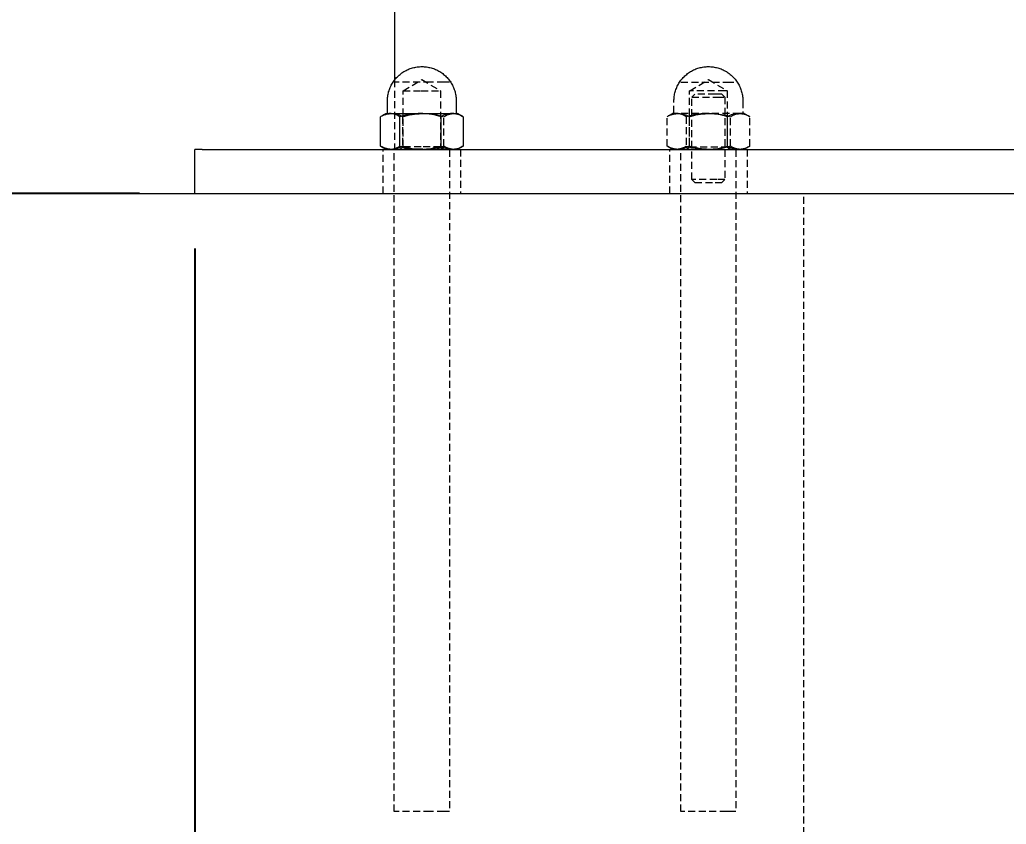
# Model space of a CAD drawing. Header units: millimetres. Extents: x -427 to 4679, y -324 to 2971.
# Drawn here: x -248.4 to -69.5, y 2406.4 to 2552.2 of the extents above; entities that cross this region are included whole.
import ezdxf

# ---------------------------------------------------------------- set-up
doc = ezdxf.new("R2010")
doc.units = ezdxf.units.MM
doc.linetypes.add('HIDDEN', pattern=[1.905, 1.27, -0.635])
for name, color, linetype, lineweight in [('ZANO_R', 7, 'Continuous', 0), ('ZANO_R_przerywana', 7, 'HIDDEN', 0), ('ZANO_W', 1, 'Continuous', 0)]:
    doc.layers.add(name, color=color, linetype=linetype, lineweight=lineweight)
doc.styles.add('Arial', font='arial.ttf')
doc.styles.get("Standard").update_dxf_attribs({"font": 'ARIALUNI.TTF'})
doc.dimstyles.new('pl i ang', dxfattribs={"dimtxt": 50, "dimasz": 50, "dimexe": 1.25, "dimexo": 0.625, "dimgap": 10, "dimtad": 1, "dimtoh": 1, "dimtxsty": 'Standard', "dimcen": 2.5, "dimclrd": 1, "dimclre": 1, "dimclrt": 1, "dimadec": 0, "dimazin": 0, "dimtfac": 1, "dimtmove": 0, "dimatfit": 3, "dimfxl": 1, "dimarcsym": 1})

# ---------------------------------------------------------------- blocks, each defined once
blk = doc.blocks.new('*D483')
at = {"layer": 'ZANO_W', "color": 1, "lineweight": -2}
for p, q in [((-178.37, 2970.74), (-359.13, 2970.74)), ((-349.13, 2930.74), (-349.13, 2560.74)), ((-226.66, 2520.74), (-359.13, 2520.74))]:
    blk.add_line(p, q, dxfattribs=at)
at = {"layer": 'ZANO_W', "color": 1}
for points in [[(-342.46, 2930.74), (-355.79, 2930.74), (-349.13, 2970.74)], [(-355.79, 2560.74), (-342.46, 2560.74), (-349.13, 2520.74)]]:
    blk.add_solid(points, dxfattribs=at)
at = {"layer": 'ZANO_W', "color": 1, "insert": (-379.55, 2745.74), "char_height": 40, "attachment_point": 5, "rotation": 90, "style": 'Arial'}
blk.add_mtext('450', dxfattribs=at)
blk = doc.blocks.new('*D485')
at = {"layer": 'ZANO_W', "color": 1, "lineweight": -2}
for p, q in [((-216.66, 2510.74), (-216.66, 2327.24)), ((1811.27, 2510.74), (1811.27, 2327.24)), ((-176.66, 2337.24), (1771.27, 2337.24))]:
    blk.add_line(p, q, dxfattribs=at)
at = {"layer": 'ZANO_W', "color": 1}
for points in [[(-176.66, 2343.9), (-176.66, 2330.57), (-216.66, 2337.24)], [(1771.27, 2330.57), (1771.27, 2343.9), (1811.27, 2337.24)]]:
    blk.add_solid(points, dxfattribs=at)
at = {"layer": 'ZANO_W', "color": 1, "insert": (797.31, 2367.66), "char_height": 40, "attachment_point": 5, "style": 'Arial'}
blk.add_mtext('2028', dxfattribs=at)

msp = doc.modelspace()

# ---------------------------------------------------------------- linework, layer by layer
at = {"layer": 'ZANO_R'}
for p, q in [((-180.48, 2922.74), (-180.48, 2541.26)), ((-177.18, 2543.51), (-176.98, 2543.56)), ((-176.98, 2543.56), (-176.77, 2543.61)), ((-176.77, 2543.61), (-176.56, 2543.65)), ((-176.56, 2543.65), (-176.35, 2543.68)), ((-176.35, 2543.68), (-176.14, 2543.71)), ((-176.14, 2543.71), (-175.92, 2543.73)), ((-175.92, 2543.73), (-175.71, 2543.74)), ((-175.71, 2543.74), (-175.5, 2543.74)), ((-175.5, 2543.74), (-175.28, 2543.74)), ((-175.28, 2543.74), (-175.07, 2543.73)), ((-175.07, 2543.73), (-174.86, 2543.71)), ((-174.86, 2543.71), (-174.65, 2543.68)), ((-174.65, 2543.68), (-174.44, 2543.65)), ((-174.44, 2543.65), (-174.23, 2543.61)), ((-174.23, 2543.61), (-174.02, 2543.56)), ((-174.02, 2543.56), (-173.81, 2543.51)), ((-180.21, 2541.6), (-180.07, 2541.76)), ((-180.07, 2541.76), (-179.92, 2541.91)), ((-179.92, 2541.91), (-179.76, 2542.06)), ((-179.76, 2542.06), (-179.6, 2542.2)), ((-179.6, 2542.2), (-179.44, 2542.34)), ((-179.44, 2542.34), (-179.27, 2542.47)), ((-179.27, 2542.47), (-179.1, 2542.6)), ((-179.1, 2542.6), (-178.93, 2542.72)), ((-178.93, 2542.72), (-178.74, 2542.83)), ((-178.74, 2542.83), (-178.56, 2542.94)), ((-178.56, 2542.94), (-178.37, 2543.04)), ((-178.37, 2543.04), (-178.18, 2543.14)), ((-178.18, 2543.14), (-177.99, 2543.22)), ((-177.99, 2543.22), (-177.79, 2543.31)), ((-177.79, 2543.31), (-177.59, 2543.38)), ((-177.59, 2543.38), (-177.39, 2543.45)), ((-177.39, 2543.45), (-177.18, 2543.51)), ((-173.81, 2543.51), (-173.61, 2543.45)), ((-173.61, 2543.45), (-173.4, 2543.38)), ((-173.4, 2543.38), (-173.2, 2543.31)), ((-173.2, 2543.31), (-173.01, 2543.22)), ((-173.01, 2543.22), (-172.81, 2543.14)), ((-172.81, 2543.14), (-172.62, 2543.04)), ((-172.62, 2543.04), (-172.43, 2542.94)), ((-172.43, 2542.94), (-172.25, 2542.83)), ((-172.25, 2542.83), (-172.07, 2542.72)), ((-172.07, 2542.72), (-171.89, 2542.6)), ((-171.89, 2542.6), (-171.72, 2542.47)), ((-171.72, 2542.47), (-171.55, 2542.34)), ((-171.55, 2542.34), (-171.39, 2542.2)), ((-171.39, 2542.2), (-171.23, 2542.06)), ((-171.23, 2542.06), (-171.08, 2541.91)), ((-171.08, 2541.91), (-170.93, 2541.76)), ((-170.93, 2541.76), (-170.79, 2541.6)), ((-181.31, 2539.78), (-181.23, 2539.98)), ((-181.23, 2539.98), (-181.14, 2540.18)), ((-181.14, 2540.18), (-181.05, 2540.37)), ((-181.05, 2540.37), (-180.95, 2540.55)), ((-180.95, 2540.55), (-180.84, 2540.74)), ((-180.84, 2540.74), (-180.72, 2540.92)), ((-180.72, 2540.92), (-180.6, 2541.1)), ((-180.6, 2541.1), (-180.48, 2541.27)), ((-180.48, 2541.27), (-180.35, 2541.44)), ((-180.35, 2541.44), (-180.21, 2541.6)), ((-170.79, 2541.6), (-170.65, 2541.44)), ((-170.65, 2541.44), (-170.52, 2541.27)), ((-170.52, 2541.27), (-170.39, 2541.1)), ((-170.39, 2541.1), (-170.27, 2540.92)), ((-170.27, 2540.92), (-170.16, 2540.74)), ((-170.16, 2540.74), (-170.05, 2540.55)), ((-170.05, 2540.55), (-169.95, 2540.37)), ((-169.95, 2540.37), (-169.85, 2540.18)), ((-169.85, 2540.18), (-169.76, 2539.98)), ((-169.76, 2539.98), (-169.68, 2539.78)), ((-181.71, 2538.13), (-181.69, 2538.34)), ((-181.69, 2538.34), (-181.66, 2538.55)), ((-181.66, 2538.55), (-181.62, 2538.76)), ((-181.62, 2538.76), (-181.57, 2538.97)), ((-181.57, 2538.97), (-181.52, 2539.18)), ((-181.52, 2539.18), (-181.45, 2539.38)), ((-181.45, 2539.38), (-181.39, 2539.58)), ((-181.39, 2539.58), (-181.31, 2539.78)), ((-169.68, 2539.78), (-169.61, 2539.58)), ((-169.61, 2539.58), (-169.54, 2539.38)), ((-169.54, 2539.38), (-169.48, 2539.18)), ((-169.48, 2539.18), (-169.43, 2538.97)), ((-169.43, 2538.97), (-169.38, 2538.76)), ((-169.38, 2538.76), (-169.34, 2538.55)), ((-169.34, 2538.55), (-169.31, 2538.34)), ((-169.31, 2538.34), (-169.28, 2538.13)), ((-181.75, 2537.49), (-181.74, 2537.7)), ((-181.75, 2535.36), (-181.75, 2537.49)), ((-181.74, 2537.7), (-181.73, 2537.92)), ((-181.73, 2537.92), (-181.71, 2538.13)), ((-169.28, 2538.13), (-169.26, 2537.92)), ((-169.26, 2537.92), (-169.25, 2537.7)), ((-169.25, 2537.7), (-169.25, 2537.49)), ((-169.25, 2537.49), (-169.25, 2535.36)), ((-182.91, 2534.72), (-183, 2534.66)), ((-183, 2529.32), (-183, 2534.66)), ((-182.81, 2534.78), (-182.91, 2534.72)), ((-182.72, 2534.83), (-182.81, 2534.78)), ((-182.78, 2534.79), (-182, 2535.24)), ((-182.62, 2534.88), (-182.72, 2534.83)), ((-182.52, 2534.93), (-182.62, 2534.88)), ((-182.42, 2534.98), (-182.52, 2534.93)), ((-182.32, 2535.02), (-182.42, 2534.98)), ((-182.22, 2535.06), (-182.32, 2535.02)), ((-182.11, 2535.09), (-182.22, 2535.06)), ((-182.01, 2535.12), (-182.11, 2535.09)), ((-181.9, 2535.15), (-182.01, 2535.12)), ((-182, 2535.24), (-182, 2535.24)), ((-182, 2535.24), (-182, 2535.24)), ((-182, 2535.24), (-182, 2535.24)), ((-182, 2535.24), (-182, 2535.24)), ((-182, 2535.24), (-182, 2535.24)), ((-182, 2535.24), (-181.99, 2535.24)), ((-181.99, 2535.24), (-181.96, 2535.24)), ((-181.96, 2535.24), (-181.83, 2535.24)), ((-181.8, 2535.17), (-181.9, 2535.15)), ((-181.85, 2535.24), (-181.85, 2535.24)), ((-181.85, 2535.24), (-181.84, 2535.24)), ((-181.84, 2535.24), (-181.84, 2535.25)), ((-181.84, 2535.25), (-181.83, 2535.25)), ((-181.83, 2535.25), (-181.83, 2535.25)), ((-181.83, 2535.25), (-181.83, 2535.25)), ((-181.83, 2535.25), (-181.82, 2535.25)), ((-181.83, 2535.24), (-181.34, 2535.24)), ((-181.82, 2535.25), (-181.82, 2535.25)), ((-181.82, 2535.25), (-181.82, 2535.25)), ((-181.82, 2535.25), (-181.81, 2535.25)), ((-181.81, 2535.25), (-181.81, 2535.26)), ((-181.81, 2535.26), (-181.8, 2535.26)), ((-181.8, 2535.26), (-181.79, 2535.27)), ((-181.8, 2535.26), (-181.8, 2535.26)), ((-181.8, 2535.26), (-181.8, 2535.26)), ((-181.69, 2535.19), (-181.8, 2535.17)), ((-181.79, 2535.27), (-181.78, 2535.28)), ((-181.79, 2535.27), (-181.79, 2535.27)), ((-181.79, 2535.27), (-181.79, 2535.27)), ((-181.79, 2535.27), (-181.79, 2535.27)), ((-181.78, 2535.28), (-181.77, 2535.29)), ((-181.78, 2535.28), (-181.78, 2535.28)), ((-181.78, 2535.28), (-181.78, 2535.28)), ((-181.77, 2535.29), (-181.77, 2535.3)), ((-181.77, 2535.3), (-181.76, 2535.3)), ((-181.77, 2535.29), (-181.77, 2535.29)), ((-181.77, 2535.29), (-181.77, 2535.29)), ((-181.76, 2535.31), (-181.76, 2535.32)), ((-181.76, 2535.32), (-181.75, 2535.32)), ((-181.76, 2535.3), (-181.76, 2535.31)), ((-181.76, 2535.31), (-181.76, 2535.31)), ((-181.76, 2535.31), (-181.76, 2535.31)), ((-181.76, 2535.3), (-181.76, 2535.3)), ((-181.75, 2535.35), (-181.75, 2535.36)), ((-181.75, 2535.36), (-181.75, 2535.36)), ((-181.75, 2535.34), (-181.75, 2535.35)), ((-181.75, 2535.35), (-181.75, 2535.35)), ((-181.75, 2535.33), (-181.75, 2535.34)), ((-181.75, 2535.34), (-181.75, 2535.34)), ((-181.75, 2535.34), (-181.75, 2535.34)), ((-181.75, 2535.32), (-181.75, 2535.33)), ((-181.75, 2535.33), (-181.75, 2535.33)), ((-181.75, 2535.32), (-181.75, 2535.32)), ((-181.58, 2535.21), (-181.69, 2535.19)), ((-181.47, 2535.23), (-181.58, 2535.21)), ((-181.36, 2535.23), (-181.47, 2535.23)), ((-181.25, 2535.24), (-181.36, 2535.23)), ((-181.14, 2535.23), (-181.25, 2535.24)), ((-181.19, 2535.24), (-175.96, 2535.24)), ((-181.03, 2535.23), (-181.14, 2535.23)), ((-180.92, 2535.21), (-181.03, 2535.23)), ((-180.82, 2535.19), (-180.92, 2535.21)), ((-180.71, 2535.17), (-180.82, 2535.19)), ((-180.6, 2535.15), (-180.71, 2535.17)), ((-180.5, 2535.12), (-180.6, 2535.15)), ((-180.39, 2535.09), (-180.5, 2535.12)), ((-180.29, 2535.06), (-180.39, 2535.09)), ((-180.18, 2535.02), (-180.29, 2535.06)), ((-180.08, 2534.98), (-180.18, 2535.02)), ((-179.98, 2534.93), (-180.08, 2534.98)), ((-179.88, 2534.88), (-179.98, 2534.93)), ((-179.79, 2534.83), (-179.88, 2534.88)), ((-179.69, 2534.78), (-179.79, 2534.83)), ((-179.6, 2534.72), (-179.69, 2534.78)), ((-179.51, 2534.66), (-179.6, 2534.72)), ((-179.1, 2534.78), (-179.51, 2534.66)), ((-179.51, 2529.32), (-179.51, 2534.66)), ((-178.69, 2534.88), (-179.1, 2534.78)), ((-178.28, 2534.97), (-178.69, 2534.88)), ((-177.86, 2535.05), (-178.28, 2534.97)), ((-177.44, 2535.12), (-177.86, 2535.05)), ((-177.02, 2535.17), (-177.44, 2535.12)), ((-176.6, 2535.2), (-177.02, 2535.17)), ((-176.18, 2535.23), (-176.6, 2535.2)), ((-175.76, 2535.24), (-176.18, 2535.23)), ((-175.33, 2535.23), (-175.76, 2535.24)), ((-175.65, 2535.24), (-170.11, 2535.24)), ((-174.91, 2535.2), (-175.33, 2535.23)), ((-174.49, 2535.17), (-174.91, 2535.2)), ((-174.07, 2535.12), (-174.49, 2535.17)), ((-173.65, 2535.05), (-174.07, 2535.12)), ((-173.24, 2534.97), (-173.65, 2535.05)), ((-172.82, 2534.88), (-173.24, 2534.97)), ((-172.41, 2534.78), (-172.82, 2534.88)), ((-172.01, 2534.66), (-172.41, 2534.78)), ((-171.88, 2534.73), (-172.01, 2534.66)), ((-172.01, 2529.32), (-172.01, 2534.66)), ((-171.76, 2534.8), (-171.88, 2534.73)), ((-171.63, 2534.86), (-171.76, 2534.8)), ((-171.5, 2534.91), (-171.63, 2534.86)), ((-171.37, 2534.97), (-171.5, 2534.91)), ((-171.24, 2535.01), (-171.37, 2534.97)), ((-171.11, 2535.06), (-171.24, 2535.01)), ((-170.97, 2535.1), (-171.11, 2535.06)), ((-170.84, 2535.13), (-170.97, 2535.1)), ((-170.7, 2535.16), (-170.84, 2535.13)), ((-170.56, 2535.19), (-170.7, 2535.16)), ((-170.42, 2535.21), (-170.56, 2535.19)), ((-170.28, 2535.22), (-170.42, 2535.21)), ((-170.14, 2535.23), (-170.28, 2535.22)), ((-170, 2535.24), (-170.14, 2535.23)), ((-169.86, 2535.23), (-170, 2535.24)), ((-169.94, 2535.24), (-169, 2535.24)), ((-169.72, 2535.22), (-169.86, 2535.23)), ((-169.58, 2535.21), (-169.72, 2535.22)), ((-169.44, 2535.19), (-169.58, 2535.21)), ((-169.3, 2535.16), (-169.44, 2535.19)), ((-169.17, 2535.13), (-169.3, 2535.16)), ((-169.25, 2535.36), (-169.25, 2535.36)), ((-169.25, 2535.36), (-169.25, 2535.35)), ((-169.25, 2535.35), (-169.25, 2535.35)), ((-169.25, 2535.35), (-169.25, 2535.34)), ((-169.25, 2535.34), (-169.25, 2535.34)), ((-169.25, 2535.34), (-169.24, 2535.34)), ((-169.24, 2535.34), (-169.24, 2535.33)), ((-169.24, 2535.33), (-169.24, 2535.33)), ((-169.24, 2535.33), (-169.24, 2535.32)), ((-169.24, 2535.32), (-169.24, 2535.32)), ((-169.24, 2535.32), (-169.24, 2535.32)), ((-169.24, 2535.32), (-169.24, 2535.31)), ((-169.24, 2535.31), (-169.24, 2535.31)), ((-169.24, 2535.31), (-169.23, 2535.31)), ((-169.23, 2535.31), (-169.23, 2535.3)), ((-169.23, 2535.3), (-169.23, 2535.3)), ((-169.23, 2535.3), (-169.23, 2535.29)), ((-169.23, 2535.29), (-169.22, 2535.29)), ((-169.22, 2535.29), (-169.22, 2535.29)), ((-169.22, 2535.29), (-169.22, 2535.28)), ((-169.22, 2535.28), (-169.22, 2535.28)), ((-169.22, 2535.28), (-169.21, 2535.28)), ((-169.21, 2535.28), (-169.21, 2535.28)), ((-169.21, 2535.28), (-169.21, 2535.27)), ((-169.21, 2535.27), (-169.21, 2535.27)), ((-169.21, 2535.27), (-169.2, 2535.27)), ((-169.2, 2535.27), (-169.2, 2535.26)), ((-169.2, 2535.26), (-169.2, 2535.26)), ((-169.2, 2535.26), (-169.19, 2535.26)), ((-169.19, 2535.26), (-169.19, 2535.26)), ((-169.19, 2535.26), (-169.18, 2535.26)), ((-169.18, 2535.26), (-169.18, 2535.25)), ((-169.18, 2535.25), (-169.18, 2535.25)), ((-169.18, 2535.25), (-169.17, 2535.25)), ((-169.17, 2535.25), (-169.17, 2535.25)), ((-169.17, 2535.25), (-169.17, 2535.25)), ((-169.17, 2535.25), (-169.16, 2535.25)), ((-169.03, 2535.1), (-169.17, 2535.13)), ((-169.16, 2535.25), (-169.16, 2535.25)), ((-169.16, 2535.25), (-169.15, 2535.24)), ((-169.15, 2535.24), (-169.15, 2535.24)), ((-168.9, 2535.06), (-169.03, 2535.1)), ((-169, 2535.24), (-168.16, 2534.75)), ((-168.76, 2535.01), (-168.9, 2535.06)), ((-168.63, 2534.97), (-168.76, 2535.01)), ((-168.5, 2534.91), (-168.63, 2534.97)), ((-168.37, 2534.86), (-168.5, 2534.91)), ((-168.24, 2534.8), (-168.37, 2534.86)), ((-168.12, 2534.73), (-168.24, 2534.8)), ((-168.16, 2534.75), (-168, 2534.66)), ((-168, 2534.66), (-168.12, 2534.73)), ((-168, 2534.66), (-168, 2529.32)), ((-183, 2529.32), (-182.9, 2529.26)), ((-182.9, 2529.26), (-182.81, 2529.2)), ((-179.69, 2529.2), (-179.6, 2529.26)), ((-179.6, 2529.26), (-179.51, 2529.32)), ((-179.51, 2529.32), (-179.06, 2529.2)), ((-172.45, 2529.19), (-172.01, 2529.32)), ((-172.01, 2529.32), (-171.88, 2529.25)), ((-171.88, 2529.25), (-171.76, 2529.19)), ((-168.26, 2529.18), (-168.13, 2529.25)), ((-168, 2529.32), (-168.16, 2529.23)), ((-168.13, 2529.25), (-168, 2529.32)), ((-215.32, 2528.74), (-216.66, 2528.74)), ((-216.66, 2520.74), (-216.66, 2528.74)), ((-215.32, 2528.74), (-0.32, 2528.74)), ((-182.81, 2529.2), (-182.71, 2529.14)), ((-182, 2528.74), (-182.78, 2529.19)), ((-182.71, 2529.14), (-182.61, 2529.09)), ((-182.61, 2529.09), (-182.5, 2529.04)), ((-182.5, 2529.04), (-182.4, 2529)), ((-182.4, 2529), (-182.29, 2528.95)), ((-182.29, 2528.95), (-182.19, 2528.92)), ((-182.19, 2528.92), (-182.08, 2528.88)), ((-182.08, 2528.88), (-181.97, 2528.85)), ((-181.97, 2528.85), (-181.86, 2528.82)), ((-181.86, 2528.82), (-181.75, 2528.8)), ((-181.75, 2528.8), (-181.64, 2528.78)), ((-181.64, 2528.78), (-181.52, 2528.76)), ((-181.52, 2528.76), (-181.41, 2528.75)), ((-181.41, 2528.75), (-181.3, 2528.74)), ((-181.25, 2528.74), (-181.14, 2528.75)), ((-181.14, 2528.75), (-181.03, 2528.76)), ((-181.03, 2528.76), (-180.92, 2528.77)), ((-180.92, 2528.77), (-180.82, 2528.79)), ((-180.82, 2528.79), (-180.71, 2528.81)), ((-180.71, 2528.81), (-180.6, 2528.83)), ((-180.6, 2528.83), (-180.5, 2528.86)), ((-180.5, 2528.86), (-180.39, 2528.89)), ((-180.39, 2528.89), (-180.29, 2528.93)), ((-180.29, 2528.93), (-180.18, 2528.96)), ((-180.18, 2528.96), (-180.08, 2529.01)), ((-180.08, 2529.01), (-179.98, 2529.05)), ((-179.98, 2529.05), (-179.88, 2529.1)), ((-179.88, 2529.1), (-179.79, 2529.15)), ((-179.79, 2529.15), (-179.69, 2529.2)), ((-179.06, 2529.2), (-178.62, 2529.08)), ((-178.62, 2529.08), (-178.17, 2528.99)), ((-178.17, 2528.99), (-177.71, 2528.91)), ((-177.71, 2528.91), (-177.26, 2528.84)), ((-177.26, 2528.84), (-176.8, 2528.79)), ((-176.8, 2528.79), (-176.34, 2528.76)), ((-176.34, 2528.76), (-175.88, 2528.74)), ((-175.66, 2528.74), (-175.19, 2528.76)), ((-175.19, 2528.76), (-174.73, 2528.79)), ((-174.73, 2528.79), (-174.27, 2528.84)), ((-174.27, 2528.84), (-173.81, 2528.91)), ((-173.81, 2528.91), (-173.36, 2528.99)), ((-173.36, 2528.99), (-172.9, 2529.08)), ((-172.9, 2529.08), (-172.45, 2529.19)), ((-171.76, 2529.19), (-171.63, 2529.12)), ((-171.63, 2529.12), (-171.5, 2529.07)), ((-171.5, 2529.07), (-171.36, 2529.01)), ((-171.36, 2529.01), (-171.23, 2528.97)), ((-171.23, 2528.97), (-171.09, 2528.92)), ((-171.09, 2528.92), (-170.96, 2528.88)), ((-170.96, 2528.88), (-170.82, 2528.85)), ((-170.82, 2528.85), (-170.68, 2528.82)), ((-170.68, 2528.82), (-170.54, 2528.79)), ((-170.54, 2528.79), (-170.4, 2528.77)), ((-170.4, 2528.77), (-170.26, 2528.75)), ((-170.26, 2528.75), (-170.11, 2528.74)), ((-169.94, 2528.74), (-169.8, 2528.75)), ((-169.8, 2528.75), (-169.65, 2528.77)), ((-169.65, 2528.77), (-169.51, 2528.79)), ((-169.51, 2528.79), (-169.36, 2528.81)), ((-169.36, 2528.81), (-169.22, 2528.84)), ((-169.22, 2528.84), (-169.08, 2528.87)), ((-169.08, 2528.87), (-168.94, 2528.91)), ((-168.16, 2529.23), (-169, 2528.74)), ((-168.94, 2528.91), (-168.8, 2528.96)), ((-168.8, 2528.96), (-168.66, 2529.01)), ((-168.66, 2529.01), (-168.52, 2529.06)), ((-168.52, 2529.06), (-168.39, 2529.12)), ((-168.39, 2529.12), (-168.26, 2529.18)), ((-322.77, 2520.74), (-22.77, 2520.74))]:
    msp.add_line(p, q, dxfattribs=at)
msp.add_lwpolyline([(-427.28, 2520.74), (4514.24, 2520.74)], dxfattribs=at)
at = {"layer": 'ZANO_R_przerywana'}
for p, q in [((-125.22, 2543.51), (-125.02, 2543.56)), ((-125.02, 2543.56), (-124.81, 2543.61)), ((-124.81, 2543.61), (-124.6, 2543.65)), ((-124.6, 2543.65), (-124.39, 2543.68)), ((-124.39, 2543.68), (-124.18, 2543.71)), ((-124.18, 2543.71), (-123.96, 2543.73)), ((-123.96, 2543.73), (-123.75, 2543.74)), ((-123.75, 2543.74), (-123.54, 2543.74)), ((-123.54, 2543.74), (-123.32, 2543.74)), ((-123.32, 2543.74), (-123.11, 2543.73)), ((-123.11, 2543.73), (-122.9, 2543.71)), ((-122.9, 2543.71), (-122.68, 2543.68)), ((-122.68, 2543.68), (-122.47, 2543.65)), ((-122.47, 2543.65), (-122.26, 2543.61)), ((-122.26, 2543.61), (-122.06, 2543.56)), ((-122.06, 2543.56), (-121.85, 2543.51)), ((-128.25, 2541.6), (-128.1, 2541.76)), ((-128.1, 2541.76), (-127.96, 2541.91)), ((-127.96, 2541.91), (-127.8, 2542.06)), ((-127.8, 2542.06), (-127.64, 2542.2)), ((-127.64, 2542.2), (-127.48, 2542.34)), ((-127.48, 2542.34), (-127.31, 2542.47)), ((-127.31, 2542.47), (-127.14, 2542.6)), ((-127.14, 2542.6), (-126.96, 2542.72)), ((-126.96, 2542.72), (-126.78, 2542.83)), ((-126.78, 2542.83), (-126.6, 2542.94)), ((-126.6, 2542.94), (-126.41, 2543.04)), ((-126.41, 2543.04), (-126.22, 2543.14)), ((-126.22, 2543.14), (-126.03, 2543.22)), ((-126.03, 2543.22), (-125.83, 2543.31)), ((-125.83, 2543.31), (-125.63, 2543.38)), ((-125.63, 2543.38), (-125.43, 2543.45)), ((-125.43, 2543.45), (-125.22, 2543.51)), ((-121.85, 2543.51), (-121.65, 2543.45)), ((-121.65, 2543.45), (-121.44, 2543.38)), ((-121.44, 2543.38), (-121.24, 2543.31)), ((-121.24, 2543.31), (-121.05, 2543.22)), ((-121.05, 2543.22), (-120.85, 2543.14)), ((-120.85, 2543.14), (-120.66, 2543.04)), ((-120.66, 2543.04), (-120.47, 2542.94)), ((-120.47, 2542.94), (-120.29, 2542.83)), ((-120.29, 2542.83), (-120.11, 2542.72)), ((-120.11, 2542.72), (-119.93, 2542.6)), ((-119.93, 2542.6), (-119.76, 2542.47)), ((-119.76, 2542.47), (-119.59, 2542.34)), ((-119.59, 2542.34), (-119.43, 2542.2)), ((-119.43, 2542.2), (-119.27, 2542.06)), ((-119.27, 2542.06), (-119.12, 2541.91)), ((-119.12, 2541.91), (-118.97, 2541.76)), ((-118.97, 2541.76), (-118.83, 2541.6)), ((-173.92, 2540.91), (-180.5, 2540.91)), ((-180.48, 2541.26), (-180.48, 2528.74)), ((-178.9, 2539.34), (-175.5, 2541.38)), ((-175.5, 2541.38), (-172.1, 2539.34)), ((-171.46, 2540.91), (-173.92, 2540.91)), ((-170.72, 2540.91), (-171.46, 2540.91)), ((-170.55, 2540.91), (-170.72, 2540.91)), ((-170.51, 2540.91), (-170.55, 2540.91)), ((-170.5, 2540.91), (-170.51, 2540.91)), ((-170.5, 2540.91), (-170.5, 2540.91)), ((-170.5, 2540.91), (-170.5, 2540.91)), ((-170.5, 2540.91), (-170.5, 2540.91)), ((-170.5, 2540.91), (-170.5, 2540.91)), ((-129.35, 2539.78), (-129.27, 2539.98)), ((-129.27, 2539.98), (-129.18, 2540.18)), ((-129.18, 2540.18), (-129.09, 2540.37)), ((-129.09, 2540.37), (-128.98, 2540.55)), ((-128.98, 2540.55), (-128.88, 2540.74)), ((-128.88, 2540.74), (-128.76, 2540.92)), ((-128.76, 2540.92), (-128.64, 2541.1)), ((-128.64, 2541.1), (-128.52, 2541.27)), ((-128.54, 2540.91), (-120.22, 2540.91)), ((-128.52, 2541.27), (-128.38, 2541.44)), ((-128.38, 2541.44), (-128.25, 2541.6)), ((-126.93, 2539.34), (-123.54, 2541.38)), ((-123.54, 2541.38), (-120.14, 2539.34)), ((-120.22, 2540.91), (-118.54, 2540.91)), ((-118.83, 2541.6), (-118.69, 2541.44)), ((-118.69, 2541.44), (-118.56, 2541.27)), ((-118.56, 2541.27), (-118.43, 2541.1)), ((-118.43, 2541.1), (-118.31, 2540.92)), ((-118.31, 2540.92), (-118.2, 2540.74)), ((-118.2, 2540.74), (-118.09, 2540.55)), ((-118.09, 2540.55), (-117.99, 2540.37)), ((-117.99, 2540.37), (-117.89, 2540.18)), ((-117.89, 2540.18), (-117.8, 2539.98)), ((-117.8, 2539.98), (-117.72, 2539.78)), ((-178.9, 2539.34), (-175.63, 2539.34)), ((-178.9, 2529.19), (-178.9, 2539.34)), ((-175.63, 2539.34), (-172.1, 2539.34)), ((-172.1, 2539.34), (-172.1, 2539.34)), ((-172.1, 2539.34), (-172.1, 2529.19)), ((-129.75, 2538.13), (-129.73, 2538.34)), ((-129.73, 2538.34), (-129.69, 2538.55)), ((-129.69, 2538.55), (-129.66, 2538.76)), ((-129.66, 2538.76), (-129.61, 2538.97)), ((-129.61, 2538.97), (-129.55, 2539.18)), ((-129.55, 2539.18), (-129.49, 2539.38)), ((-129.49, 2539.38), (-129.42, 2539.58)), ((-129.42, 2539.58), (-129.35, 2539.78)), ((-120.53, 2539.34), (-126.94, 2539.34)), ((-126.94, 2539.34), (-126.94, 2539.34)), ((-126.94, 2529.19), (-126.94, 2539.34)), ((-126.54, 2538.19), (-125.98, 2538.74)), ((-126.54, 2538.19), (-122.04, 2538.19)), ((-126.54, 2523.3), (-126.54, 2538.19)), ((-122.31, 2538.74), (-125.98, 2538.74)), ((-121.09, 2538.74), (-122.31, 2538.74)), ((-122.04, 2538.19), (-120.54, 2538.19)), ((-121.09, 2538.74), (-120.54, 2538.19)), ((-120.54, 2538.19), (-120.54, 2523.3)), ((-120.14, 2539.34), (-120.53, 2539.34)), ((-120.14, 2539.34), (-120.14, 2529.19)), ((-117.72, 2539.78), (-117.65, 2539.58)), ((-117.65, 2539.58), (-117.58, 2539.38)), ((-117.58, 2539.38), (-117.52, 2539.18)), ((-117.52, 2539.18), (-117.46, 2538.97)), ((-117.46, 2538.97), (-117.42, 2538.76)), ((-117.42, 2538.76), (-117.38, 2538.55)), ((-117.38, 2538.55), (-117.34, 2538.34)), ((-117.34, 2538.34), (-117.32, 2538.13)), ((-129.79, 2537.49), (-129.78, 2537.7)), ((-129.79, 2535.36), (-129.79, 2537.49)), ((-129.78, 2537.7), (-129.77, 2537.92)), ((-129.77, 2537.92), (-129.75, 2538.13)), ((-117.32, 2538.13), (-117.3, 2537.92)), ((-117.3, 2537.92), (-117.29, 2537.7)), ((-117.29, 2537.7), (-117.29, 2537.49)), ((-117.29, 2537.49), (-117.29, 2535.36)), ((-183, 2534.66), (-182.87, 2534.73)), ((-182.87, 2534.73), (-182.73, 2534.8)), ((-182.73, 2534.8), (-182.59, 2534.87)), ((-182.59, 2534.87), (-182.46, 2534.93)), ((-182.46, 2534.93), (-182.32, 2534.98)), ((-182.32, 2534.98), (-182.17, 2535.03)), ((-182.17, 2535.03), (-182.03, 2535.08)), ((-182.03, 2535.08), (-181.88, 2535.12)), ((-181.88, 2535.12), (-181.74, 2535.15)), ((-181.74, 2535.15), (-181.59, 2535.18)), ((-181.59, 2535.18), (-181.44, 2535.2)), ((-181.44, 2535.2), (-181.29, 2535.22)), ((-181.29, 2535.22), (-181.14, 2535.24)), ((-181.12, 2535.24), (-181.1, 2535.24)), ((-180.88, 2535.24), (-180.74, 2535.23)), ((-180.74, 2535.23), (-180.59, 2535.21)), ((-180.59, 2535.21), (-180.45, 2535.19)), ((-180.45, 2535.19), (-180.31, 2535.16)), ((-180.31, 2535.16), (-180.17, 2535.13)), ((-180.17, 2535.13), (-180.04, 2535.1)), ((-180.04, 2535.1), (-179.9, 2535.06)), ((-179.9, 2535.06), (-179.76, 2535.02)), ((-179.76, 2535.02), (-179.63, 2534.97)), ((-179.63, 2534.97), (-179.5, 2534.91)), ((-179.5, 2534.91), (-179.37, 2534.86)), ((-179.37, 2534.86), (-179.24, 2534.8)), ((-179.24, 2534.8), (-179.11, 2534.73)), ((-179.11, 2534.73), (-178.99, 2534.66)), ((-178.99, 2534.66), (-178.56, 2534.78)), ((-178.99, 2534.66), (-178.99, 2529.32)), ((-178.56, 2534.78), (-178.14, 2534.89)), ((-178.14, 2534.89), (-177.71, 2534.98)), ((-177.71, 2534.98), (-177.27, 2535.06)), ((-177.27, 2535.06), (-176.84, 2535.13)), ((-176.84, 2535.13), (-176.4, 2535.18)), ((-176.4, 2535.18), (-175.96, 2535.21)), ((-175.96, 2535.21), (-175.52, 2535.24)), ((-175.48, 2535.24), (-175.44, 2535.24)), ((-175.03, 2535.24), (-174.58, 2535.22)), ((-174.58, 2535.22), (-174.14, 2535.18)), ((-174.14, 2535.18), (-173.69, 2535.13)), ((-173.69, 2535.13), (-173.24, 2535.07)), ((-173.24, 2535.07), (-172.8, 2534.99)), ((-172.8, 2534.99), (-172.36, 2534.89)), ((-172.36, 2534.89), (-171.92, 2534.78)), ((-171.92, 2534.78), (-171.49, 2534.66)), ((-171.49, 2534.66), (-171.39, 2534.72)), ((-171.49, 2529.32), (-171.49, 2534.66)), ((-171.39, 2534.72), (-171.29, 2534.78)), ((-171.29, 2534.78), (-171.19, 2534.84)), ((-171.19, 2534.84), (-171.09, 2534.89)), ((-171.09, 2534.89), (-170.99, 2534.94)), ((-170.99, 2534.94), (-170.88, 2534.99)), ((-170.88, 2534.99), (-170.77, 2535.03)), ((-170.77, 2535.03), (-170.66, 2535.07)), ((-170.66, 2535.07), (-170.55, 2535.11)), ((-170.55, 2535.11), (-170.44, 2535.14)), ((-170.44, 2535.14), (-170.33, 2535.16)), ((-170.33, 2535.16), (-170.22, 2535.19)), ((-170.22, 2535.19), (-170.1, 2535.21)), ((-170.1, 2535.21), (-169.99, 2535.23)), ((-169.99, 2535.23), (-169.87, 2535.24)), ((-169.85, 2535.24), (-169.84, 2535.24)), ((-169.65, 2535.24), (-169.54, 2535.23)), ((-169.54, 2535.23), (-169.43, 2535.22)), ((-169.43, 2535.22), (-169.33, 2535.2)), ((-169.33, 2535.2), (-169.22, 2535.18)), ((-169.22, 2535.18), (-169.11, 2535.16)), ((-169.11, 2535.16), (-169.01, 2535.13)), ((-169.01, 2535.13), (-168.9, 2535.1)), ((-168.9, 2535.1), (-168.8, 2535.07)), ((-168.8, 2535.07), (-168.7, 2535.03)), ((-168.7, 2535.03), (-168.6, 2534.99)), ((-168.6, 2534.99), (-168.5, 2534.94)), ((-168.5, 2534.94), (-168.4, 2534.89)), ((-168.4, 2534.89), (-168.31, 2534.84)), ((-168.31, 2534.84), (-168.21, 2534.79)), ((-130.88, 2534.75), (-131.04, 2534.66)), ((-131.04, 2534.66), (-130.91, 2534.73)), ((-131.04, 2529.32), (-131.04, 2534.66)), ((-130.91, 2534.73), (-130.79, 2534.8)), ((-130.88, 2534.75), (-130.04, 2535.24)), ((-130.73, 2534.84), (-130.82, 2534.79)), ((-130.79, 2534.8), (-130.66, 2534.86)), ((-130.63, 2534.89), (-130.73, 2534.84)), ((-130.66, 2534.86), (-130.53, 2534.91)), ((-130.54, 2534.94), (-130.63, 2534.89)), ((-130.44, 2534.99), (-130.54, 2534.94)), ((-130.53, 2534.91), (-130.4, 2534.97)), ((-130.34, 2535.03), (-130.44, 2534.99)), ((-130.4, 2534.97), (-130.27, 2535.01)), ((-130.23, 2535.06), (-130.34, 2535.03)), ((-130.27, 2535.01), (-130.14, 2535.06)), ((-130.13, 2535.1), (-130.23, 2535.06)), ((-130.14, 2535.06), (-130, 2535.1)), ((-130.03, 2535.13), (-130.13, 2535.1)), ((-129.14, 2535.24), (-130.04, 2535.24)), ((-129.92, 2535.16), (-130.03, 2535.13)), ((-130, 2535.1), (-129.87, 2535.13)), ((-129.81, 2535.18), (-129.92, 2535.16)), ((-129.9, 2535.24), (-129.79, 2535.36)), ((-129.87, 2535.13), (-129.73, 2535.16)), ((-129.71, 2535.2), (-129.81, 2535.18)), ((-129.73, 2535.16), (-129.59, 2535.19)), ((-129.6, 2535.22), (-129.71, 2535.2)), ((-129.49, 2535.23), (-129.6, 2535.22)), ((-129.59, 2535.19), (-129.45, 2535.21)), ((-129.38, 2535.24), (-129.49, 2535.23)), ((-129.45, 2535.21), (-129.31, 2535.22)), ((-129.31, 2535.22), (-129.17, 2535.23)), ((-129.18, 2535.24), (-129.24, 2535.24)), ((-129.17, 2535.23), (-129.03, 2535.24)), ((-129.04, 2535.23), (-129.16, 2535.24)), ((-128.93, 2535.21), (-129.04, 2535.23)), ((-129.03, 2535.24), (-128.89, 2535.23)), ((-128.82, 2535.19), (-128.93, 2535.21)), ((-123.39, 2535.24), (-128.92, 2535.24)), ((-128.89, 2535.23), (-128.75, 2535.22)), ((-128.7, 2535.16), (-128.82, 2535.19)), ((-128.75, 2535.22), (-128.61, 2535.21)), ((-128.59, 2535.14), (-128.7, 2535.16)), ((-128.61, 2535.21), (-128.47, 2535.19)), ((-128.48, 2535.11), (-128.59, 2535.14)), ((-128.37, 2535.07), (-128.48, 2535.11)), ((-128.47, 2535.19), (-128.33, 2535.16)), ((-128.26, 2535.03), (-128.37, 2535.07)), ((-128.33, 2535.16), (-128.2, 2535.13)), ((-128.15, 2534.99), (-128.26, 2535.03)), ((-128.2, 2535.13), (-128.06, 2535.1)), ((-128.05, 2534.94), (-128.15, 2534.99)), ((-128.06, 2535.1), (-127.92, 2535.06)), ((-127.94, 2534.89), (-128.05, 2534.94)), ((-127.84, 2534.84), (-127.94, 2534.89)), ((-127.92, 2535.06), (-127.79, 2535.01)), ((-127.74, 2534.78), (-127.84, 2534.84)), ((-127.79, 2535.01), (-127.66, 2534.97)), ((-127.64, 2534.72), (-127.74, 2534.78)), ((-127.66, 2534.97), (-127.53, 2534.91)), ((-127.55, 2534.66), (-127.64, 2534.72)), ((-127.11, 2534.78), (-127.55, 2534.66)), ((-127.55, 2534.66), (-127.55, 2529.32)), ((-127.53, 2534.91), (-127.4, 2534.86)), ((-127.4, 2534.86), (-127.27, 2534.8)), ((-127.27, 2534.8), (-127.15, 2534.73)), ((-127.15, 2534.73), (-127.03, 2534.66)), ((-126.67, 2534.89), (-127.11, 2534.78)), ((-127.03, 2534.66), (-126.62, 2534.78)), ((-127.03, 2534.66), (-127.03, 2529.32)), ((-126.23, 2534.99), (-126.67, 2534.89)), ((-126.62, 2534.78), (-126.21, 2534.88)), ((-125.79, 2535.07), (-126.23, 2534.99)), ((-126.21, 2534.88), (-125.8, 2534.97)), ((-125.8, 2534.97), (-125.38, 2535.05)), ((-125.35, 2535.13), (-125.79, 2535.07)), ((-125.38, 2535.05), (-124.96, 2535.12)), ((-124.9, 2535.18), (-125.35, 2535.13)), ((-124.96, 2535.12), (-124.54, 2535.17)), ((-124.45, 2535.22), (-124.9, 2535.18)), ((-124.54, 2535.17), (-124.12, 2535.2)), ((-124, 2535.24), (-124.45, 2535.22)), ((-124.12, 2535.2), (-123.7, 2535.23)), ((-123.7, 2535.23), (-123.28, 2535.24)), ((-123.56, 2535.24), (-123.59, 2535.24)), ((-123.08, 2535.21), (-123.52, 2535.24)), ((-123.28, 2535.24), (-122.85, 2535.23)), ((-122.64, 2535.18), (-123.08, 2535.21)), ((-117.83, 2535.24), (-123.07, 2535.24)), ((-122.85, 2535.23), (-122.43, 2535.2)), ((-122.2, 2535.13), (-122.64, 2535.18)), ((-122.43, 2535.2), (-122.01, 2535.17)), ((-121.76, 2535.06), (-122.2, 2535.13)), ((-122.01, 2535.17), (-121.59, 2535.12)), ((-121.33, 2534.98), (-121.76, 2535.06)), ((-121.59, 2535.12), (-121.17, 2535.05)), ((-120.9, 2534.89), (-121.33, 2534.98)), ((-121.17, 2535.05), (-120.76, 2534.97)), ((-120.47, 2534.78), (-120.9, 2534.89)), ((-120.76, 2534.97), (-120.34, 2534.88)), ((-120.05, 2534.66), (-120.47, 2534.78)), ((-120.34, 2534.88), (-119.93, 2534.78)), ((-119.92, 2534.73), (-120.05, 2534.66)), ((-120.05, 2529.32), (-120.05, 2534.66)), ((-119.93, 2534.78), (-119.53, 2534.66)), ((-119.79, 2534.8), (-119.92, 2534.73)), ((-119.67, 2534.86), (-119.79, 2534.8)), ((-119.54, 2534.92), (-119.67, 2534.86)), ((-119.4, 2534.97), (-119.54, 2534.92)), ((-119.53, 2534.66), (-119.44, 2534.72)), ((-119.53, 2529.32), (-119.53, 2534.66)), ((-119.44, 2534.72), (-119.34, 2534.78)), ((-119.27, 2535.02), (-119.4, 2534.97)), ((-119.34, 2534.78), (-119.25, 2534.83)), ((-119.13, 2535.06), (-119.27, 2535.02)), ((-119.25, 2534.83), (-119.15, 2534.88)), ((-119.15, 2534.88), (-119.05, 2534.93)), ((-119, 2535.1), (-119.13, 2535.06)), ((-119.05, 2534.93), (-118.95, 2534.98)), ((-118.86, 2535.13), (-119, 2535.1)), ((-118.95, 2534.98), (-118.85, 2535.02)), ((-118.72, 2535.16), (-118.86, 2535.13)), ((-118.85, 2535.02), (-118.75, 2535.06)), ((-118.75, 2535.06), (-118.64, 2535.09)), ((-118.58, 2535.19), (-118.72, 2535.16)), ((-118.64, 2535.09), (-118.54, 2535.12)), ((-118.44, 2535.21), (-118.58, 2535.19)), ((-118.54, 2535.12), (-118.43, 2535.15)), ((-118.29, 2535.23), (-118.44, 2535.21)), ((-118.43, 2535.15), (-118.32, 2535.17)), ((-118.32, 2535.17), (-118.22, 2535.19)), ((-118.15, 2535.24), (-118.29, 2535.23)), ((-118.22, 2535.19), (-118.11, 2535.21)), ((-118.11, 2535.21), (-118, 2535.23)), ((-118, 2535.23), (-117.89, 2535.23)), ((-117.91, 2535.24), (-117.93, 2535.24)), ((-117.74, 2535.22), (-117.89, 2535.24)), ((-117.89, 2535.23), (-117.78, 2535.24)), ((-117.78, 2535.24), (-117.67, 2535.23)), ((-117.59, 2535.2), (-117.74, 2535.22)), ((-117.2, 2535.24), (-117.68, 2535.24)), ((-117.67, 2535.23), (-117.56, 2535.23)), ((-117.44, 2535.18), (-117.59, 2535.2)), ((-117.56, 2535.23), (-117.45, 2535.21)), ((-117.45, 2535.21), (-117.35, 2535.19)), ((-117.3, 2535.15), (-117.44, 2535.18)), ((-117.35, 2535.19), (-117.24, 2535.17)), ((-117.15, 2535.12), (-117.3, 2535.15)), ((-117.29, 2535.36), (-117.29, 2535.36)), ((-117.29, 2535.36), (-117.29, 2535.35)), ((-117.29, 2535.35), (-117.29, 2535.35)), ((-117.29, 2535.35), (-117.28, 2535.34)), ((-117.28, 2535.34), (-117.28, 2535.34)), ((-117.28, 2535.34), (-117.28, 2535.34)), ((-117.28, 2535.34), (-117.28, 2535.33)), ((-117.28, 2535.33), (-117.28, 2535.33)), ((-117.28, 2535.33), (-117.28, 2535.33)), ((-117.28, 2535.33), (-117.28, 2535.32)), ((-117.28, 2535.32), (-117.28, 2535.32)), ((-117.28, 2535.32), (-117.28, 2535.31)), ((-117.28, 2535.31), (-117.27, 2535.31)), ((-117.27, 2535.31), (-117.27, 2535.31)), ((-117.27, 2535.31), (-117.27, 2535.3)), ((-117.27, 2535.3), (-117.27, 2535.3)), ((-117.27, 2535.3), (-117.27, 2535.3)), ((-117.27, 2535.3), (-117.26, 2535.29)), ((-117.26, 2535.29), (-117.26, 2535.29)), ((-117.26, 2535.29), (-117.26, 2535.29)), ((-117.26, 2535.29), (-117.26, 2535.28)), ((-117.26, 2535.28), (-117.25, 2535.28)), ((-117.25, 2535.28), (-117.25, 2535.28)), ((-117.25, 2535.28), (-117.25, 2535.27)), ((-117.25, 2535.27), (-117.25, 2535.27)), ((-117.25, 2535.27), (-117.24, 2535.27)), ((-117.24, 2535.27), (-117.24, 2535.27)), ((-117.24, 2535.27), (-117.24, 2535.26)), ((-117.24, 2535.26), (-117.23, 2535.26)), ((-117.24, 2535.17), (-117.13, 2535.15)), ((-117.23, 2535.26), (-117.23, 2535.26)), ((-117.23, 2535.26), (-117.23, 2535.26)), ((-117.23, 2535.26), (-117.22, 2535.26)), ((-117.22, 2535.26), (-117.22, 2535.25)), ((-117.22, 2535.25), (-117.21, 2535.25)), ((-117.21, 2535.25), (-117.21, 2535.25)), ((-117.21, 2535.25), (-117.21, 2535.25)), ((-117.21, 2535.25), (-117.2, 2535.25)), ((-117.2, 2535.25), (-117.2, 2535.25)), ((-117.2, 2535.25), (-117.2, 2535.25)), ((-117.2, 2535.25), (-117.19, 2535.25)), ((-117.07, 2535.24), (-117.2, 2535.24)), ((-117.19, 2535.25), (-117.19, 2535.24)), ((-117.19, 2535.24), (-117.18, 2535.24)), ((-117.18, 2535.24), (-117.18, 2535.24)), ((-117.18, 2535.24), (-117.18, 2535.24)), ((-117, 2535.08), (-117.15, 2535.12)), ((-117.13, 2535.15), (-117.03, 2535.12)), ((-117.04, 2535.24), (-117.07, 2535.24)), ((-117.04, 2535.24), (-117.04, 2535.24)), ((-117.04, 2535.24), (-117.04, 2535.24)), ((-117.04, 2535.24), (-117.04, 2535.24)), ((-117.04, 2535.24), (-117.04, 2535.24)), ((-117.04, 2535.24), (-117.04, 2535.24)), ((-117.04, 2535.24), (-117.04, 2535.24)), ((-117.04, 2535.24), (-116.25, 2534.79)), ((-117.03, 2535.12), (-116.92, 2535.09)), ((-116.86, 2535.03), (-117, 2535.08)), ((-116.92, 2535.09), (-116.82, 2535.06)), ((-116.72, 2534.98), (-116.86, 2535.03)), ((-116.82, 2535.06), (-116.71, 2535.02)), ((-116.58, 2534.93), (-116.72, 2534.98)), ((-116.71, 2535.02), (-116.61, 2534.98)), ((-116.61, 2534.98), (-116.51, 2534.93)), ((-116.44, 2534.87), (-116.58, 2534.93)), ((-116.51, 2534.93), (-116.41, 2534.88)), ((-116.3, 2534.8), (-116.44, 2534.87)), ((-116.41, 2534.88), (-116.32, 2534.83)), ((-116.32, 2534.83), (-116.22, 2534.78)), ((-116.17, 2534.73), (-116.3, 2534.8)), ((-116.22, 2534.78), (-116.13, 2534.72)), ((-116.04, 2534.66), (-116.17, 2534.73)), ((-116.13, 2534.72), (-116.04, 2534.66)), ((-116.04, 2529.32), (-116.04, 2534.66)), ((-182.87, 2529.25), (-183, 2529.32)), ((-182.73, 2529.18), (-182.87, 2529.25)), ((-179.11, 2529.25), (-179.24, 2529.19)), ((-178.99, 2529.32), (-179.11, 2529.25)), ((-178.99, 2529.32), (-178.56, 2529.2)), ((-171.92, 2529.2), (-171.49, 2529.32)), ((-171.39, 2529.26), (-171.49, 2529.32)), ((-171.29, 2529.2), (-171.39, 2529.26)), ((-130.91, 2529.25), (-131.04, 2529.32)), ((-130.88, 2529.23), (-131.04, 2529.32)), ((-130.79, 2529.19), (-130.91, 2529.25)), ((-127.64, 2529.26), (-127.74, 2529.2)), ((-127.55, 2529.32), (-127.64, 2529.26)), ((-127.55, 2529.32), (-127.1, 2529.2)), ((-127.15, 2529.25), (-127.28, 2529.19)), ((-127.03, 2529.32), (-127.15, 2529.25)), ((-126.58, 2529.2), (-127.03, 2529.32)), ((-120.47, 2529.2), (-120.05, 2529.32)), ((-120.05, 2529.32), (-119.92, 2529.25)), ((-119.53, 2529.32), (-119.96, 2529.2)), ((-119.92, 2529.25), (-119.8, 2529.19)), ((-119.43, 2529.26), (-119.53, 2529.32)), ((-119.34, 2529.2), (-119.43, 2529.26)), ((-116.3, 2529.18), (-116.17, 2529.25)), ((-116.13, 2529.26), (-116.23, 2529.2)), ((-116.17, 2529.25), (-116.04, 2529.32)), ((-116.04, 2529.32), (-116.13, 2529.26)), ((-182.59, 2529.11), (-182.73, 2529.18)), ((-182.46, 2529.06), (-182.59, 2529.11)), ((-182.5, 2520.74), (-182.5, 2528.74)), ((-182.32, 2529), (-182.46, 2529.06)), ((-182.17, 2528.95), (-182.32, 2529)), ((-182.03, 2528.91), (-182.17, 2528.95)), ((-181.88, 2528.87), (-182.03, 2528.91)), ((-181.74, 2528.83), (-181.88, 2528.87)), ((-181.59, 2528.8), (-181.74, 2528.83)), ((-181.44, 2528.78), (-181.59, 2528.8)), ((-181.29, 2528.76), (-181.44, 2528.78)), ((-181.14, 2528.74), (-181.29, 2528.76)), ((-181.1, 2528.74), (-181.15, 2528.74)), ((-180.88, 2528.74), (-180.82, 2528.74)), ((-180.87, 2528.74), (-180.86, 2528.74)), ((-180.72, 2528.76), (-180.86, 2528.74)), ((-180.58, 2528.77), (-180.72, 2528.76)), ((-180.44, 2528.79), (-180.58, 2528.77)), ((-173.92, 2528.67), (-180.5, 2528.67)), ((-180.5, 2408.67), (-180.5, 2528.67)), ((-180.3, 2528.82), (-180.44, 2528.79)), ((-180.17, 2528.85), (-180.3, 2528.82)), ((-180.03, 2528.88), (-180.17, 2528.85)), ((-179.89, 2528.92), (-180.03, 2528.88)), ((-179.76, 2528.97), (-179.89, 2528.92)), ((-179.63, 2529.02), (-179.76, 2528.97)), ((-179.49, 2529.07), (-179.63, 2529.02)), ((-179.5, 2528.77), (-178.9, 2529.19)), ((-175.66, 2528.77), (-179.5, 2528.77)), ((-179.5, 2528.74), (-179.5, 2528.77)), ((-179.36, 2529.13), (-179.49, 2529.07)), ((-179.24, 2529.19), (-179.36, 2529.13)), ((-175.63, 2529.19), (-178.9, 2529.19)), ((-178.56, 2529.2), (-178.14, 2529.09)), ((-178.14, 2529.09), (-177.71, 2529)), ((-177.71, 2529), (-177.27, 2528.92)), ((-177.27, 2528.92), (-176.84, 2528.86)), ((-176.84, 2528.86), (-176.4, 2528.8)), ((-176.4, 2528.8), (-175.96, 2528.77)), ((-175.96, 2528.77), (-175.52, 2528.74)), ((-171.5, 2528.77), (-175.66, 2528.77)), ((-172.1, 2529.19), (-175.63, 2529.19)), ((-175.48, 2528.74), (-175.34, 2528.74)), ((-175, 2528.74), (-175.03, 2528.74)), ((-175, 2528.74), (-174.55, 2528.77)), ((-175, 2528.74), (-174.98, 2528.74)), ((-174.55, 2528.77), (-174.11, 2528.8)), ((-174.11, 2528.8), (-173.67, 2528.85)), ((-171.46, 2528.67), (-173.92, 2528.67)), ((-173.67, 2528.85), (-173.22, 2528.92)), ((-173.22, 2528.92), (-172.79, 2529)), ((-172.79, 2529), (-172.35, 2529.09)), ((-172.35, 2529.09), (-171.92, 2529.2)), ((-172.1, 2529.19), (-171.5, 2528.77)), ((-171.5, 2528.77), (-171.5, 2528.74)), ((-170.72, 2528.67), (-171.46, 2528.67)), ((-171.19, 2529.14), (-171.29, 2529.2)), ((-171.09, 2529.09), (-171.19, 2529.14)), ((-170.99, 2529.04), (-171.09, 2529.09)), ((-170.88, 2528.99), (-170.99, 2529.04)), ((-170.77, 2528.95), (-170.88, 2528.99)), ((-170.66, 2528.91), (-170.77, 2528.95)), ((-170.55, 2528.67), (-170.72, 2528.67)), ((-170.55, 2528.88), (-170.66, 2528.91)), ((-170.44, 2528.85), (-170.55, 2528.88)), ((-170.51, 2528.67), (-170.55, 2528.67)), ((-170.5, 2528.67), (-170.51, 2528.67)), ((-170.5, 2528.67), (-170.5, 2528.67)), ((-170.5, 2528.67), (-170.5, 2528.67)), ((-170.5, 2528.67), (-170.5, 2528.67)), ((-170.5, 2528.67), (-170.5, 2528.67)), ((-170.5, 2528.67), (-170.5, 2408.67)), ((-170.33, 2528.82), (-170.44, 2528.85)), ((-170.22, 2528.79), (-170.33, 2528.82)), ((-170.1, 2528.77), (-170.22, 2528.79)), ((-170.12, 2528.74), (-170.17, 2528.74)), ((-169.99, 2528.76), (-170.1, 2528.77)), ((-169.87, 2528.74), (-169.99, 2528.76)), ((-169.87, 2528.74), (-169.85, 2528.74)), ((-169.84, 2528.74), (-169.85, 2528.74)), ((-169.59, 2528.75), (-169.7, 2528.74)), ((-169.49, 2528.76), (-169.59, 2528.75)), ((-169.39, 2528.77), (-169.49, 2528.76)), ((-169.28, 2528.79), (-169.39, 2528.77)), ((-169.18, 2528.81), (-169.28, 2528.79)), ((-169.08, 2528.83), (-169.18, 2528.81)), ((-168.98, 2528.86), (-169.08, 2528.83)), ((-168.88, 2528.89), (-168.98, 2528.86)), ((-168.78, 2528.92), (-168.88, 2528.89)), ((-168.68, 2528.96), (-168.78, 2528.92)), ((-168.58, 2529), (-168.68, 2528.96)), ((-168.49, 2529.05), (-168.58, 2529)), ((-168.5, 2528.74), (-168.5, 2520.74)), ((-168.39, 2529.09), (-168.49, 2529.05)), ((-168.3, 2529.14), (-168.39, 2529.09)), ((-168.21, 2529.19), (-168.3, 2529.14)), ((-130.04, 2528.74), (-130.88, 2529.23)), ((-130.73, 2529.14), (-130.82, 2529.2)), ((-130.66, 2529.13), (-130.79, 2529.19)), ((-130.64, 2529.09), (-130.73, 2529.14)), ((-130.53, 2529.07), (-130.66, 2529.13)), ((-130.55, 2529.05), (-130.64, 2529.09)), ((-130.45, 2529), (-130.55, 2529.05)), ((-130.54, 2520.74), (-130.54, 2528.74)), ((-130.4, 2529.02), (-130.53, 2529.07)), ((-130.35, 2528.96), (-130.45, 2529)), ((-130.26, 2528.97), (-130.4, 2529.02)), ((-130.26, 2528.93), (-130.35, 2528.96)), ((-130.13, 2528.92), (-130.26, 2528.97)), ((-130.16, 2528.89), (-130.26, 2528.93)), ((-130.06, 2528.86), (-130.16, 2528.89)), ((-129.99, 2528.88), (-130.13, 2528.92)), ((-129.96, 2528.83), (-130.06, 2528.86)), ((-129.86, 2528.85), (-129.99, 2528.88)), ((-129.85, 2528.81), (-129.96, 2528.83)), ((-129.72, 2528.82), (-129.86, 2528.85)), ((-129.75, 2528.79), (-129.85, 2528.81)), ((-129.65, 2528.77), (-129.75, 2528.79)), ((-129.58, 2528.79), (-129.72, 2528.82)), ((-129.54, 2528.76), (-129.65, 2528.77)), ((-129.44, 2528.77), (-129.58, 2528.79)), ((-129.44, 2528.75), (-129.54, 2528.76)), ((-129.3, 2528.76), (-129.44, 2528.77)), ((-129.33, 2528.74), (-129.44, 2528.75)), ((-129.43, 2528.74), (-129.38, 2528.74)), ((-129.16, 2528.74), (-129.3, 2528.76)), ((-129.18, 2528.74), (-129.29, 2528.74)), ((-129.16, 2528.74), (-129.19, 2528.74)), ((-129.04, 2528.76), (-129.16, 2528.74)), ((-129.14, 2528.74), (-129.16, 2528.74)), ((-128.93, 2528.77), (-129.04, 2528.76)), ((-128.82, 2528.79), (-128.93, 2528.77)), ((-128.78, 2528.75), (-128.92, 2528.74)), ((-128.91, 2528.74), (-128.9, 2528.74)), ((-128.86, 2528.74), (-128.9, 2528.74)), ((-128.7, 2528.82), (-128.82, 2528.79)), ((-128.64, 2528.77), (-128.78, 2528.75)), ((-128.59, 2528.85), (-128.7, 2528.82)), ((-128.49, 2528.79), (-128.64, 2528.77)), ((-128.48, 2528.88), (-128.59, 2528.85)), ((-120.22, 2528.67), (-128.54, 2528.67)), ((-128.54, 2408.67), (-128.54, 2528.67)), ((-128.35, 2528.82), (-128.49, 2528.79)), ((-128.37, 2528.91), (-128.48, 2528.88)), ((-128.26, 2528.95), (-128.37, 2528.91)), ((-128.21, 2528.85), (-128.35, 2528.82)), ((-128.15, 2528.99), (-128.26, 2528.95)), ((-128.08, 2528.88), (-128.21, 2528.85)), ((-128.05, 2529.04), (-128.15, 2528.99)), ((-127.94, 2528.92), (-128.08, 2528.88)), ((-127.94, 2529.09), (-128.05, 2529.04)), ((-127.84, 2529.14), (-127.94, 2529.09)), ((-127.8, 2528.97), (-127.94, 2528.92)), ((-127.74, 2529.2), (-127.84, 2529.14)), ((-127.67, 2529.01), (-127.8, 2528.97)), ((-127.54, 2529.07), (-127.67, 2529.01)), ((-127.41, 2529.12), (-127.54, 2529.07)), ((-127.53, 2528.77), (-127.54, 2528.77)), ((-127.54, 2528.77), (-127.54, 2528.77)), ((-127.54, 2528.77), (-119.99, 2528.77)), ((-127.54, 2528.74), (-127.54, 2528.77)), ((-127.53, 2528.77), (-126.94, 2529.19)), ((-127.28, 2529.19), (-127.41, 2529.12)), ((-127.1, 2529.2), (-126.66, 2529.08)), ((-126.94, 2529.19), (-120.53, 2529.19)), ((-126.66, 2529.08), (-126.2, 2528.99)), ((-126.14, 2529.08), (-126.58, 2529.2)), ((-126.2, 2528.99), (-125.75, 2528.91)), ((-125.69, 2528.99), (-126.14, 2529.08)), ((-125.75, 2528.91), (-125.29, 2528.84)), ((-125.24, 2528.91), (-125.69, 2528.99)), ((-125.29, 2528.84), (-124.84, 2528.79)), ((-124.78, 2528.84), (-125.24, 2528.91)), ((-124.84, 2528.79), (-124.38, 2528.76)), ((-124.33, 2528.79), (-124.78, 2528.84)), ((-124.38, 2528.76), (-123.92, 2528.74)), ((-123.87, 2528.76), (-124.33, 2528.79)), ((-123.41, 2528.74), (-123.87, 2528.76)), ((-123.61, 2528.74), (-123.56, 2528.74)), ((-123.52, 2528.74), (-123.07, 2528.77)), ((-122.66, 2528.76), (-123.11, 2528.74)), ((-123.07, 2528.77), (-122.64, 2528.8)), ((-122.2, 2528.8), (-122.66, 2528.76)), ((-122.64, 2528.8), (-122.2, 2528.86)), ((-122.2, 2528.86), (-121.76, 2528.92)), ((-121.75, 2528.85), (-122.2, 2528.8)), ((-121.76, 2528.92), (-121.33, 2529)), ((-121.3, 2528.91), (-121.75, 2528.85)), ((-121.33, 2529), (-120.9, 2529.09)), ((-120.85, 2528.99), (-121.3, 2528.91)), ((-120.9, 2529.09), (-120.47, 2529.2)), ((-120.41, 2529.09), (-120.85, 2528.99)), ((-120.53, 2529.19), (-120.14, 2529.19)), ((-119.96, 2529.2), (-120.41, 2529.09)), ((-118.99, 2528.67), (-120.22, 2528.67)), ((-120.14, 2529.19), (-119.54, 2528.77)), ((-119.99, 2528.77), (-119.54, 2528.77)), ((-119.8, 2529.19), (-119.67, 2529.13)), ((-119.67, 2529.13), (-119.54, 2529.07)), ((-119.54, 2529.07), (-119.41, 2529.02)), ((-119.54, 2528.77), (-119.54, 2528.74)), ((-119.41, 2529.02), (-119.28, 2528.97)), ((-119.24, 2529.14), (-119.34, 2529.2)), ((-119.28, 2528.97), (-119.14, 2528.92)), ((-119.14, 2529.09), (-119.24, 2529.14)), ((-119.03, 2529.04), (-119.14, 2529.09)), ((-119.14, 2528.92), (-119, 2528.88)), ((-118.93, 2529), (-119.03, 2529.04)), ((-119, 2528.88), (-118.87, 2528.85)), ((-118.64, 2528.67), (-118.99, 2528.67)), ((-118.83, 2528.96), (-118.93, 2529)), ((-118.87, 2528.85), (-118.73, 2528.82)), ((-118.72, 2528.92), (-118.83, 2528.96)), ((-118.73, 2528.82), (-118.59, 2528.79)), ((-118.61, 2528.88), (-118.72, 2528.92)), ((-118.56, 2528.67), (-118.64, 2528.67)), ((-118.5, 2528.85), (-118.61, 2528.88)), ((-118.59, 2528.79), (-118.45, 2528.77)), ((-118.54, 2528.67), (-118.56, 2528.67)), ((-118.54, 2528.67), (-118.54, 2528.67)), ((-118.54, 2528.67), (-118.54, 2528.67)), ((-118.54, 2528.67), (-118.54, 2528.67)), ((-118.54, 2528.67), (-118.54, 2528.67)), ((-118.54, 2528.67), (-118.54, 2528.67)), ((-118.54, 2528.67), (-118.54, 2408.67)), ((-118.39, 2528.82), (-118.5, 2528.85)), ((-118.45, 2528.77), (-118.31, 2528.76)), ((-118.28, 2528.8), (-118.39, 2528.82)), ((-118.31, 2528.76), (-118.17, 2528.74)), ((-118.17, 2528.78), (-118.28, 2528.8)), ((-118.16, 2528.74), (-118.21, 2528.74)), ((-118.06, 2528.76), (-118.17, 2528.78)), ((-118.15, 2528.74), (-118.17, 2528.74)), ((-117.95, 2528.75), (-118.06, 2528.76)), ((-117.83, 2528.74), (-117.95, 2528.75)), ((-117.91, 2528.74), (-117.93, 2528.74)), ((-117.89, 2528.74), (-117.74, 2528.76)), ((-117.74, 2528.76), (-117.59, 2528.78)), ((-117.62, 2528.75), (-117.74, 2528.74)), ((-117.51, 2528.76), (-117.62, 2528.75)), ((-117.59, 2528.78), (-117.44, 2528.8)), ((-117.4, 2528.78), (-117.51, 2528.76)), ((-117.44, 2528.8), (-117.3, 2528.83)), ((-117.29, 2528.8), (-117.4, 2528.78)), ((-117.3, 2528.83), (-117.15, 2528.87)), ((-117.17, 2528.82), (-117.29, 2528.8)), ((-117.06, 2528.85), (-117.17, 2528.82)), ((-117.15, 2528.87), (-117, 2528.91)), ((-116.96, 2528.88), (-117.06, 2528.85)), ((-116.25, 2529.19), (-117.04, 2528.74)), ((-117, 2528.91), (-116.86, 2528.95)), ((-116.85, 2528.92), (-116.96, 2528.88)), ((-116.86, 2528.95), (-116.72, 2529)), ((-116.74, 2528.95), (-116.85, 2528.92)), ((-116.63, 2529), (-116.74, 2528.95)), ((-116.72, 2529), (-116.58, 2529.06)), ((-116.53, 2529.04), (-116.63, 2529)), ((-116.58, 2529.06), (-116.44, 2529.11)), ((-116.54, 2528.74), (-116.54, 2520.74)), ((-116.43, 2529.09), (-116.53, 2529.04)), ((-116.44, 2529.11), (-116.3, 2529.18)), ((-116.33, 2529.14), (-116.43, 2529.09)), ((-116.23, 2529.2), (-116.33, 2529.14)), ((-122.04, 2523.3), (-126.54, 2523.3)), ((-125.98, 2522.74), (-126.53, 2523.29)), ((-125.98, 2522.74), (-122.31, 2522.74)), ((-122.31, 2522.74), (-121.09, 2522.74)), ((-120.54, 2523.3), (-122.04, 2523.3)), ((-120.54, 2523.29), (-121.09, 2522.74)), ((-106.26, 2120.74), (-106.26, 2520.74)), ((-173.92, 2408.67), (-180.5, 2408.67)), ((-171.46, 2408.67), (-173.92, 2408.67)), ((-170.72, 2408.67), (-171.46, 2408.67)), ((-170.55, 2408.67), (-170.72, 2408.67)), ((-170.51, 2408.67), (-170.55, 2408.67)), ((-170.5, 2408.67), (-170.51, 2408.67)), ((-170.5, 2408.67), (-170.5, 2408.67)), ((-170.5, 2408.67), (-170.5, 2408.67)), ((-170.5, 2408.67), (-170.5, 2408.67)), ((-170.5, 2408.67), (-170.5, 2408.67)), ((-120.22, 2408.67), (-128.54, 2408.67)), ((-118.99, 2408.67), (-120.22, 2408.67)), ((-118.64, 2408.67), (-118.99, 2408.67)), ((-118.56, 2408.67), (-118.64, 2408.67)), ((-118.54, 2408.67), (-118.56, 2408.67)), ((-118.54, 2408.67), (-118.54, 2408.67)), ((-118.54, 2408.67), (-118.54, 2408.67)), ((-118.54, 2408.67), (-118.54, 2408.67)), ((-118.54, 2408.67), (-118.54, 2408.67)), ((-118.54, 2408.67), (-118.54, 2408.67))]:
    msp.add_line(p, q, dxfattribs=at)

# ---------------------------------------------------------------- dimensions: what is measured, and where the dimension line sits
at = {"layer": 'ZANO_W'}
dim = msp.add_linear_dim(base=(-349.13, 2520.74), p1=(-168.37, 2970.74), p2=(-216.66, 2520.74), angle=90, dimstyle='pl i ang', override={"dimtxt": 40, "dimasz": 40, "dimexe": 10, "dimexo": 10, "dimtoh": 0, "dimdec": 0, "dimtxsty": 'Arial', "dimtdec": 0, "dimtmove": 1}, dxfattribs=at)
dim.commit()
dim.dimension.update_dxf_attribs({"geometry": '*D483', "text_midpoint": (-379.55, 2745.74)})
dim = msp.add_linear_dim(base=(1811.27, 2337.24), p1=(-216.66, 2520.74), p2=(1811.27, 2520.74), dimstyle='pl i ang', override={"dimtxt": 40, "dimasz": 40, "dimexe": 10, "dimexo": 10, "dimtoh": 0, "dimdec": 0, "dimtxsty": 'Arial', "dimtdec": 0, "dimtmove": 1}, dxfattribs=at)
dim.commit()
dim.dimension.update_dxf_attribs({"geometry": '*D485', "text_midpoint": (797.31, 2367.66)})

doc.saveas('drawing.dxf')
